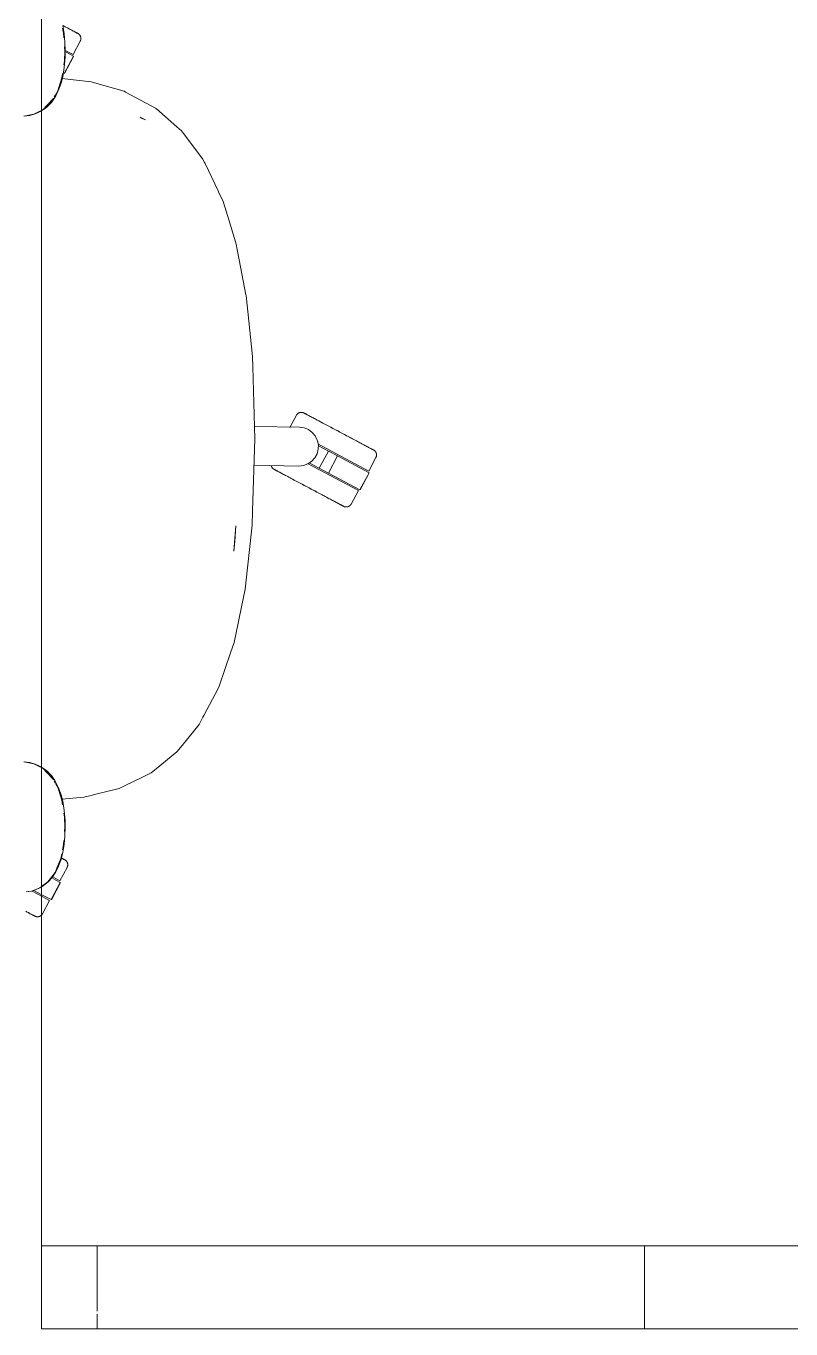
# Model space of a CAD drawing. Header units: millimetres. Extents: x 155927 to 295199, y -4084 to 97293.
# Drawn here: x 191169 to 191721, y 10700 to 11641 of the extents above; entities that cross this region are included whole.
import ezdxf

# ---------------------------------------------------------------- set-up
doc = ezdxf.new("R2010")
doc.units = ezdxf.units.MM
doc.header["$MEASUREMENT"] = 0
doc.layers.add('G-IMPT', color=8, linetype='CONTINUOUS', lineweight=9)
doc.layers.add('I-FURN', color=8, linetype='CONTINUOUS', lineweight=9)

msp = doc.modelspace()

# ---------------------------------------------------------------- linework, layer by layer
at = {"layer": 'G-IMPT'}
for p, q in [((191196.69, 11635.11), (191195.69, 11641.05)), ((191195.51, 11639.2), (191196.28, 11635.45)), ((191196.28, 11635.45), (191196.47, 11632.25)), ((191196.69, 11635.11), (191197.26, 11628.96)), ((191196.83, 11615.46), (191197.06, 11622.63)), ((191196.87, 11625.74), (191197.06, 11622.63)), ((191197.44, 11622.63), (191197.26, 11628.96)), ((191197.35, 11618.12), (191197.44, 11622.63)), ((191196.83, 11615.46), (191196.44, 11612.68)), ((191197.35, 11618.12), (191196.77, 11610.8)), ((191195.1, 11603.2), (191192.07, 11593.81)), ((191194.68, 11600.12), (191195.65, 11604.04)), ((191194.98, 11602.7), (191216.26, 11600.28)), ((191195.57, 11606.49), (191195.1, 11603.2)), ((191195.65, 11604.04), (191196.77, 11610.8)), ((191192.07, 11593.81), (191190.61, 11591.36)), ((191192.94, 11595.03), (191190.73, 11590.39)), ((191194.68, 11600.12), (191192.94, 11595.03)), ((191218.52, 11599.65), (191216.26, 11600.28)), ((191218.52, 11599.65), (191239.87, 11593.64)), ((191239.87, 11593.64), (191240.98, 11593.04)), ((191240.98, 11593.04), (191252.22, 11587.03)), ((191188.3, 11587.6), (191181.4, 11580.2)), ((191187.11, 11585.51), (191181.4, 11580.2)), ((191186.89, 11585.97), (191183.81, 11582.44)), ((191184.62, 11582.52), (191187.48, 11585.56)), ((191188.3, 11587.6), (191187.03, 11586.13)), ((191189, 11588.66), (191187.11, 11585.51)), ((191187.48, 11585.56), (191189.93, 11589.02)), ((191190.33, 11590.89), (191189.47, 11589.45)), ((191190.73, 11590.39), (191189.93, 11589.02)), ((191252.22, 11587.03), (191262.65, 11581.45)), ((191174.91, 11577), (191167.56, 11575.63)), ((191167.79, 11575.63), (191171.79, 11576.13)), ((191171.79, 11576.13), (191175.75, 11577.19)), ((191179.17, 11579.1), (191174.91, 11577)), ((191180.07, 11579.18), (191175.75, 11577.19)), ((191179.17, 11579.1), (191180.44, 11579.73)), ((191180.44, 11579.43), (191183.29, 11581.38)), ((191181.4, 11580.2), (191183.81, 11582.44)), ((191184.62, 11582.52), (191183.29, 11581.38)), ((191253.06, 11574.01), (191251.46, 11574.79)), ((191255.35, 11572.84), (191251.46, 11574.79)), ((191255.35, 11572.84), (191253.06, 11574.01)), ((191263.32, 11580.86), (191262.65, 11581.45)), ((191278.11, 11567.84), (191263.32, 11580.86)), ((191278.11, 11567.84), (191281.37, 11564.97)), ((191282.09, 11564), (191281.37, 11564.97)), ((191296.66, 11544.51), (191282.09, 11564)), ((191296.66, 11544.51), (191297.12, 11543.74)), ((191297.12, 11543.74), (191298.06, 11542.16)), ((191298.48, 11541.45), (191298.06, 11542.16)), ((191298.48, 11541.45), (191307.75, 11521.81)), ((191307.75, 11521.81), (191308.18, 11520.89)), ((191311.37, 11514.13), (191308.18, 11520.89)), ((191311.37, 11514.13), (191316.69, 11496.86)), ((191316.69, 11496.86), (191320.89, 11483.25)), ((191320.89, 11483.25), (191322.35, 11475.65)), ((191323.05, 11471.98), (191322.35, 11475.65)), ((191323.05, 11471.98), (191327.92, 11446.6)), ((191328.01, 11446.14), (191327.92, 11446.6)), ((191328.01, 11446.14), (191331.83, 11409.15)), ((191331.83, 11409.15), (191332.56, 11402.08)), ((191332.78, 11394.82), (191332.56, 11402.08)), ((191334.4, 11342.66), (191332.78, 11394.82)), ((191332.7, 11290.48), (191334.4, 11342.66)), ((191332.7, 11290.48), (191332.37, 11280.54)), ((191320.49, 11280), (191319.24, 11261.72)), ((191320.49, 11280), (191319.85, 11268.67)), ((191331.89, 11276.16), (191327.76, 11238.72)), ((191331.89, 11276.16), (191332.37, 11280.54)), ((191319.24, 11261.72), (191319.85, 11268.67)), ((191327.27, 11234.3), (191327.76, 11238.72)), ((191322.93, 11213.36), (191327.27, 11234.3)), ((191322.16, 11209.68), (191319.29, 11195.86)), ((191322.93, 11213.36), (191322.16, 11209.68)), ((191316.77, 11188.42), (191319.29, 11195.86)), ((191316.77, 11188.42), (191308.63, 11164.33)), ((191297.45, 11143.16), (191307.75, 11162.67)), ((191307.75, 11162.67), (191308.63, 11164.33)), ((191294.02, 11136.66), (191296.73, 11141.79)), ((191297.45, 11143.16), (191296.73, 11141.79)), ((191294.02, 11136.66), (191281.81, 11121.52)), ((191263.1, 11104.69), (191278.05, 11116.86)), ((191278.05, 11116.86), (191281.81, 11121.52)), ((191174.91, 11108.25), (191167.56, 11109.62)), ((191167.79, 11109.62), (191171.79, 11109.12)), ((191171.79, 11109.12), (191175.75, 11108.06)), ((191179.17, 11106.15), (191174.91, 11108.25)), ((191180.07, 11106.07), (191175.75, 11108.06)), ((191179.17, 11106.15), (191180.44, 11105.52)), ((191180.44, 11105.82), (191183.29, 11103.87)), ((191187.11, 11099.74), (191181.4, 11105.05)), ((191188.3, 11097.65), (191181.4, 11105.05)), ((191181.4, 11105.05), (191183.81, 11102.81)), ((191184.62, 11102.73), (191183.29, 11103.87)), ((191263.1, 11104.69), (191259.45, 11101.71)), ((191186.89, 11099.28), (191183.81, 11102.81)), ((191184.62, 11102.73), (191187.48, 11099.69)), ((191188.3, 11097.65), (191187.03, 11099.12)), ((191189, 11096.59), (191187.11, 11099.74)), ((191187.48, 11099.69), (191189.93, 11096.23)), ((191190.33, 11094.36), (191189.47, 11095.8)), ((191190.73, 11094.86), (191189.93, 11096.23)), ((191192.94, 11090.22), (191190.73, 11094.86)), ((191240.82, 11092.54), (191252.28, 11098.19)), ((191259.45, 11101.71), (191252.28, 11098.19)), ((191192.07, 11091.44), (191190.61, 11093.89)), ((191195.1, 11082.05), (191192.07, 11091.44)), ((191194.68, 11085.13), (191192.94, 11090.22)), ((191194.68, 11085.13), (191195.65, 11081.21)), ((191210.85, 11084.11), (191216.14, 11085.41)), ((191218.51, 11085.99), (191216.14, 11085.41)), ((191236.45, 11090.39), (191218.51, 11085.99)), ((191240.82, 11092.54), (191236.45, 11090.39)), ((191194.97, 11082.67), (191210.85, 11084.11)), ((191195.57, 11078.76), (191195.1, 11082.05)), ((191195.65, 11081.21), (191196.77, 11074.45)), ((191196.83, 11069.79), (191196.44, 11072.57)), ((191197.35, 11067.13), (191196.77, 11074.45)), ((191196.83, 11069.79), (191197.06, 11062.62)), ((191197.35, 11067.13), (191197.44, 11062.62)), ((191196.87, 11059.51), (191197.06, 11062.62)), ((191197.44, 11062.62), (191197.26, 11056.29)), ((191195.51, 11046.05), (191196.28, 11049.8)), ((191196.69, 11050.14), (191195.69, 11044.2)), ((191196.28, 11049.8), (191196.47, 11053)), ((191196.69, 11050.14), (191197.26, 11056.29)), ((191194.24, 11039.84), (191191.91, 11034.21)), ((191194.26, 11038.72), (191192.68, 11034.39)), ((191194.24, 11039.84), (191194.94, 11043.3)), ((191194.26, 11038.72), (191195.69, 11044.2)), ((191184.85, 11023.03), (191190.07, 11029.82)), ((191190.69, 11030.31), (191188.04, 11026.27)), ((191190.07, 11029.82), (191191.91, 11034.21)), ((191190.69, 11030.31), (191192.68, 11034.39)), ((191178.2, 11018.19), (191180.44, 11019.47)), ((191179.23, 11018.86), (191180.44, 11019.76)), ((191180.44, 11019.76), (191184.85, 11023.03)), ((191180.44, 11019.47), (191181.63, 11020.15)), ((191181.63, 11020.15), (191185.37, 11023.23)), ((191188.04, 11026.27), (191185.37, 11023.23)), ((191169.17, 11015.74), (191170.81, 11015.99)), ((191173.03, 11016.45), (191169.18, 11015.87)), ((191173.21, 11016.43), (191170.81, 11015.99)), ((191173.03, 11016.45), (191179.23, 11018.86)), ((191173.21, 11016.43), (191174.55, 11016.8)), ((191178.2, 11018.19), (191174.55, 11016.8))]:
    msp.add_line(p, q, dxfattribs=at)
at = {"layer": 'I-FURN'}
for p, q in [((191180.44, 12100.42), (191180.44, 10700.42)), ((191180.44, 10700.42), (191180.44, 12100.42)), ((191196.73, 11640.49), (191195.92, 11640.93)), ((191197.52, 11640.08), (191196.73, 11640.49)), ((191198.28, 11639.67), (191197.52, 11640.08)), ((191199.01, 11639.28), (191198.28, 11639.67)), ((191199.72, 11638.9), (191199.01, 11639.28)), ((191200.4, 11638.54), (191199.72, 11638.9)), ((191201.05, 11638.2), (191200.4, 11638.54)), ((191201.66, 11637.87), (191201.05, 11638.2)), ((191202.25, 11637.56), (191201.66, 11637.87)), ((191201.94, 11637.73), (191202.51, 11637.42)), ((191202.8, 11637.27), (191202.25, 11637.56)), ((191202.51, 11637.42), (191203.04, 11637.14)), ((191203.32, 11636.99), (191202.8, 11637.27)), ((191203.04, 11637.14), (191203.54, 11636.87)), ((191203.8, 11636.74), (191203.32, 11636.99)), ((191203.54, 11636.87), (191204.01, 11636.62)), ((191204.24, 11636.5), (191203.8, 11636.74)), ((191204.01, 11636.62), (191204.44, 11636.4)), ((191204.65, 11636.28), (191204.24, 11636.5)), ((191204.44, 11636.4), (191204.83, 11636.19)), ((191205.03, 11636.08), (191204.65, 11636.28)), ((191204.83, 11636.19), (191205.19, 11636)), ((191205.36, 11635.9), (191205.03, 11636.08)), ((191205.19, 11636), (191205.5, 11635.83)), ((191205.66, 11635.75), (191205.36, 11635.9)), ((191205.5, 11635.83), (191205.78, 11635.68)), ((191205.92, 11635.61), (191205.66, 11635.75)), ((191205.78, 11635.68), (191206.02, 11635.55)), ((191206.14, 11635.49), (191205.92, 11635.61)), ((191206.02, 11635.55), (191206.22, 11635.45)), ((191206.32, 11635.4), (191206.14, 11635.49)), ((191206.22, 11635.45), (191206.39, 11635.36)), ((191206.46, 11635.32), (191206.32, 11635.4)), ((191206.39, 11635.36), (191206.51, 11635.29)), ((191206.56, 11635.27), (191206.46, 11635.32)), ((191206.51, 11635.29), (191206.59, 11635.25)), ((191206.62, 11635.24), (191206.56, 11635.27)), ((191206.59, 11635.25), (191206.63, 11635.23)), ((191206.64, 11635.23), (191206.62, 11635.24)), ((191206.63, 11635.23), (191206.64, 11635.23)), ((191206.64, 11635.23), (191206.78, 11635.15)), ((191206.78, 11635.15), (191206.92, 11635.06)), ((191206.92, 11635.06), (191207.05, 11634.97)), ((191207.05, 11634.97), (191207.18, 11634.88)), ((191207.18, 11634.88), (191207.31, 11634.78)), ((191207.31, 11634.78), (191207.43, 11634.67)), ((191207.43, 11634.67), (191207.55, 11634.56)), ((191207.55, 11634.56), (191207.66, 11634.45)), ((191207.66, 11634.45), (191207.77, 11634.33)), ((191207.77, 11634.33), (191207.87, 11634.21)), ((191207.87, 11634.21), (191207.97, 11634.08)), ((191207.97, 11634.08), (191208.07, 11633.95)), ((191208.07, 11633.95), (191208.16, 11633.81)), ((191208.16, 11633.81), (191208.24, 11633.68)), ((191208.24, 11633.68), (191208.32, 11633.54)), ((191208.32, 11633.54), (191208.39, 11633.39)), ((191208.39, 11633.39), (191208.45, 11633.24)), ((191208.45, 11633.24), (191208.51, 11633.09)), ((191208.51, 11633.09), (191208.57, 11632.94)), ((191208.57, 11630.41), (191208.52, 11630.26)), ((191208.57, 11632.94), (191208.62, 11632.79)), ((191208.62, 11630.56), (191208.57, 11630.41)), ((191208.62, 11632.79), (191208.66, 11632.63)), ((191208.66, 11630.72), (191208.62, 11630.56)), ((191208.66, 11632.63), (191208.69, 11632.48)), ((191208.7, 11630.87), (191208.66, 11630.72)), ((191208.69, 11632.48), (191208.72, 11632.32)), ((191208.73, 11631.03), (191208.7, 11630.87)), ((191208.72, 11632.32), (191208.75, 11632.16)), ((191208.75, 11631.19), (191208.73, 11631.03)), ((191208.75, 11632.16), (191208.76, 11632)), ((191208.76, 11631.35), (191208.75, 11631.19)), ((191208.76, 11632), (191208.77, 11631.84)), ((191208.77, 11631.51), (191208.76, 11631.35)), ((191208.77, 11631.84), (191208.78, 11631.68)), ((191208.78, 11631.68), (191208.77, 11631.51)), ((191197.52, 11623.08), (191203.15, 11620.09)), ((191198.05, 11621.67), (191203.34, 11618.86)), ((191203.15, 11620.09), (191208.3, 11629.77)), ((191208.32, 11629.81), (191208.3, 11629.77)), ((191208.4, 11629.96), (191208.32, 11629.81)), ((191208.46, 11630.11), (191208.4, 11629.96)), ((191208.52, 11630.26), (191208.46, 11630.11)), ((191203.34, 11618.86), (191196.77, 11606.5)), ((191196.94, 11606.41), (191203.51, 11618.77)), ((191196.77, 11606.5), (191196.67, 11606.55)), ((191364.27, 11359.74), (191359.57, 11350.9)), ((191364.27, 11359.74), (191364.35, 11359.89)), ((191364.35, 11359.89), (191364.43, 11360.02)), ((191364.43, 11360.02), (191364.52, 11360.16)), ((191364.52, 11360.16), (191364.62, 11360.29)), ((191364.62, 11360.29), (191364.72, 11360.41)), ((191364.72, 11360.41), (191364.82, 11360.54)), ((191364.82, 11360.54), (191364.93, 11360.65)), ((191364.93, 11360.65), (191365.05, 11360.77)), ((191365.05, 11360.77), (191365.17, 11360.88)), ((191365.17, 11360.88), (191365.29, 11360.98)), ((191365.29, 11360.98), (191365.42, 11361.08)), ((191365.42, 11361.08), (191365.55, 11361.17)), ((191365.55, 11361.17), (191365.68, 11361.26)), ((191365.68, 11361.26), (191365.82, 11361.35)), ((191365.82, 11361.35), (191365.96, 11361.42)), ((191365.96, 11361.42), (191366.11, 11361.5)), ((191366.11, 11361.5), (191366.25, 11361.56)), ((191366.25, 11361.56), (191366.4, 11361.62)), ((191366.4, 11361.62), (191366.55, 11361.68)), ((191366.55, 11361.68), (191366.71, 11361.72)), ((191366.71, 11361.72), (191366.86, 11361.77)), ((191366.86, 11361.77), (191367.02, 11361.8)), ((191367.02, 11361.8), (191367.18, 11361.83)), ((191367.18, 11361.83), (191367.34, 11361.85)), ((191367.34, 11361.85), (191367.5, 11361.87)), ((191367.5, 11361.87), (191367.66, 11361.88)), ((191367.66, 11361.88), (191367.82, 11361.88)), ((191367.82, 11361.88), (191367.98, 11361.88)), ((191367.98, 11361.88), (191368.14, 11361.87)), ((191368.14, 11361.87), (191368.3, 11361.86)), ((191368.3, 11361.86), (191368.46, 11361.83)), ((191368.46, 11361.83), (191368.62, 11361.8)), ((191368.62, 11361.8), (191368.78, 11361.77)), ((191368.78, 11361.77), (191368.94, 11361.73)), ((191368.94, 11361.73), (191369.09, 11361.68)), ((191369.09, 11361.68), (191369.24, 11361.63)), ((191369.24, 11361.63), (191369.39, 11361.57)), ((191369.39, 11361.57), (191369.54, 11361.5)), ((191369.54, 11361.5), (191369.68, 11361.43)), ((191369.68, 11361.43), (191369.72, 11361.41)), ((191369.72, 11361.41), (191369.74, 11361.4)), ((191369.73, 11361.41), (191369.72, 11361.41)), ((191369.77, 11361.39), (191369.73, 11361.41)), ((191369.74, 11361.4), (191369.8, 11361.37)), ((191369.85, 11361.34), (191369.77, 11361.39)), ((191369.8, 11361.37), (191369.9, 11361.32)), ((191369.97, 11361.28), (191369.85, 11361.34)), ((191369.9, 11361.32), (191370.04, 11361.24)), ((191370.14, 11361.19), (191369.97, 11361.28)), ((191370.04, 11361.24), (191370.22, 11361.14)), ((191370.34, 11361.08), (191370.14, 11361.19)), ((191370.22, 11361.14), (191370.44, 11361.03)), ((191370.58, 11360.96), (191370.34, 11361.08)), ((191370.44, 11361.03), (191370.7, 11360.89)), ((191370.86, 11360.81), (191370.58, 11360.96)), ((191370.7, 11360.89), (191371, 11360.73)), ((191371.17, 11360.64), (191370.86, 11360.81)), ((191371, 11360.73), (191371.33, 11360.55)), ((191371.53, 11360.45), (191371.17, 11360.64)), ((191371.33, 11360.55), (191371.71, 11360.36)), ((191371.92, 11360.24), (191371.53, 11360.45)), ((191371.71, 11360.36), (191372.12, 11360.14)), ((191372.35, 11360.01), (191371.92, 11360.24)), ((191372.12, 11360.14), (191372.56, 11359.9)), ((191372.82, 11359.76), (191372.35, 11360.01)), ((191372.56, 11359.9), (191373.04, 11359.64)), ((191373.32, 11359.5), (191372.82, 11359.76)), ((191373.04, 11359.64), (191373.56, 11359.37)), ((191373.86, 11359.21), (191373.32, 11359.5)), ((191373.56, 11359.37), (191374.11, 11359.08)), ((191374.42, 11358.91), (191373.86, 11359.21)), ((191374.11, 11359.08), (191374.7, 11358.77)), ((191375.03, 11358.59), (191374.42, 11358.91)), ((191375.66, 11358.25), (191375.03, 11358.59)), ((191376.32, 11357.9), (191375.66, 11358.25)), ((191377.02, 11357.53), (191376.32, 11357.9)), ((191334.12, 11351.69), (191366.46, 11351.12)), ((191366.46, 11351.12), (191369.8, 11350.66)), ((191369.8, 11350.66), (191372.93, 11349.41)), ((191372.93, 11349.41), (191375.68, 11347.44)), ((191377.74, 11357.15), (191377.02, 11357.53)), ((191378.49, 11356.75), (191377.74, 11357.15)), ((191379.27, 11356.34), (191378.49, 11356.75)), ((191380.07, 11355.91), (191379.27, 11356.34)), ((191380.89, 11355.47), (191380.07, 11355.91)), ((191380.44, 11355.71), (191381.28, 11355.27)), ((191381.74, 11355.02), (191380.89, 11355.47)), ((191381.28, 11355.27), (191382.13, 11354.81)), ((191382.61, 11354.56), (191381.74, 11355.02)), ((191382.13, 11354.81), (191383.01, 11354.35)), ((191383.49, 11354.09), (191382.61, 11354.56)), ((191383.01, 11354.35), (191383.91, 11353.87)), ((191384.4, 11353.61), (191383.49, 11354.09)), ((191383.91, 11353.87), (191384.82, 11353.38)), ((191385.32, 11353.12), (191384.4, 11353.61)), ((191384.82, 11353.38), (191385.75, 11352.89)), ((191386.26, 11352.62), (191385.32, 11353.12)), ((191385.75, 11352.89), (191386.7, 11352.39)), ((191387.21, 11352.11), (191386.26, 11352.62)), ((191386.7, 11352.39), (191387.65, 11351.88)), ((191388.17, 11351.6), (191387.21, 11352.11)), ((191387.65, 11351.88), (191388.62, 11351.36)), ((191389.15, 11351.08), (191388.17, 11351.6)), ((191388.62, 11351.36), (191389.6, 11350.84)), ((191390.13, 11350.56), (191389.15, 11351.08)), ((191389.6, 11350.84), (191390.59, 11350.32)), ((191391.12, 11350.03), (191390.13, 11350.56)), ((191390.59, 11350.32), (191391.58, 11349.79)), ((191392.12, 11349.5), (191391.12, 11350.03)), ((191391.58, 11349.79), (191392.58, 11349.26)), ((191393.12, 11348.97), (191392.12, 11349.5)), ((191392.58, 11349.26), (191393.58, 11348.72)), ((191394.13, 11348.44), (191393.12, 11348.97)), ((191393.58, 11348.72), (191394.59, 11348.19)), ((191395.13, 11347.9), (191394.13, 11348.44)), ((191375.68, 11347.44), (191377.87, 11344.88)), ((191377.87, 11344.88), (191379.38, 11341.86)), ((191379.38, 11341.86), (191380.13, 11338.57)), ((191379.79, 11339.07), (191416.51, 11319.54)), ((191394.59, 11348.19), (191395.59, 11347.66)), ((191396.14, 11347.37), (191395.13, 11347.9)), ((191395.59, 11347.66), (191396.6, 11347.12)), ((191397.14, 11346.83), (191396.14, 11347.37)), ((191396.6, 11347.12), (191397.6, 11346.59)), ((191398.14, 11346.3), (191397.14, 11346.83)), ((191397.6, 11346.59), (191398.6, 11346.06)), ((191399.13, 11345.77), (191398.14, 11346.3)), ((191398.6, 11346.06), (191399.59, 11345.53)), ((191400.12, 11345.25), (191399.13, 11345.77)), ((191399.59, 11345.53), (191400.57, 11345.01)), ((191401.1, 11344.73), (191400.12, 11345.25)), ((191400.57, 11345.01), (191401.55, 11344.49)), ((191402.07, 11344.21), (191401.1, 11344.73)), ((191401.55, 11344.49), (191402.51, 11343.98)), ((191403.02, 11343.7), (191402.07, 11344.21)), ((191402.51, 11343.98), (191403.46, 11343.47)), ((191403.97, 11343.2), (191403.02, 11343.7)), ((191403.46, 11343.47), (191404.4, 11342.97)), ((191404.9, 11342.71), (191403.97, 11343.2)), ((191404.4, 11342.97), (191405.32, 11342.48)), ((191405.81, 11342.22), (191404.9, 11342.71)), ((191405.32, 11342.48), (191406.23, 11342)), ((191406.71, 11341.75), (191405.81, 11342.22)), ((191407.58, 11341.28), (191406.71, 11341.75)), ((191408.44, 11340.82), (191407.58, 11341.28)), ((191409.28, 11340.38), (191408.44, 11340.82)), ((191410.09, 11339.95), (191409.28, 11340.38)), ((191410.88, 11339.53), (191410.09, 11339.95)), ((191411.64, 11339.12), (191410.88, 11339.53)), ((191412.37, 11338.73), (191411.64, 11339.12)), ((191379.21, 11331.94), (191377.59, 11328.98)), ((191380.07, 11335.2), (191379.21, 11331.94)), ((191380.13, 11338.57), (191380.07, 11335.2)), ((191380.2, 11337.72), (191387.35, 11333.92)), ((191387.35, 11333.92), (191380.78, 11321.56)), ((191387.35, 11333.92), (191393.99, 11330.39)), ((191393.99, 11330.39), (191387.42, 11318.03)), ((191393.99, 11330.39), (191416.7, 11318.31)), ((191413.08, 11338.36), (191412.37, 11338.73)), ((191413.76, 11338), (191413.08, 11338.36)), ((191414.41, 11337.65), (191413.76, 11338)), ((191415.02, 11337.33), (191414.41, 11337.65)), ((191415.61, 11337.01), (191415.02, 11337.33)), ((191415.29, 11337.18), (191415.86, 11336.88)), ((191416.16, 11336.72), (191415.61, 11337.01)), ((191415.86, 11336.88), (191416.4, 11336.59)), ((191416.67, 11336.45), (191416.16, 11336.72)), ((191416.4, 11336.59), (191416.9, 11336.33)), ((191417.16, 11336.19), (191416.67, 11336.45)), ((191416.9, 11336.33), (191417.37, 11336.08)), ((191417.6, 11335.95), (191417.16, 11336.19)), ((191417.37, 11336.08), (191417.8, 11335.85)), ((191418.01, 11335.73), (191417.6, 11335.95)), ((191417.8, 11335.85), (191418.19, 11335.64)), ((191418.39, 11335.54), (191418.01, 11335.73)), ((191418.19, 11335.64), (191418.54, 11335.45)), ((191418.72, 11335.36), (191418.39, 11335.54)), ((191418.54, 11335.45), (191418.86, 11335.28)), ((191419.02, 11335.2), (191418.72, 11335.36)), ((191418.86, 11335.28), (191419.14, 11335.13)), ((191419.28, 11335.06), (191419.02, 11335.2)), ((191419.14, 11335.13), (191419.38, 11335.01)), ((191419.5, 11334.95), (191419.28, 11335.06)), ((191419.38, 11335.01), (191419.58, 11334.9)), ((191419.68, 11334.85), (191419.5, 11334.95)), ((191419.58, 11334.9), (191419.75, 11334.81)), ((191419.82, 11334.78), (191419.68, 11334.85)), ((191419.75, 11334.81), (191419.87, 11334.75)), ((191419.92, 11334.72), (191419.82, 11334.78)), ((191419.87, 11334.75), (191419.95, 11334.71)), ((191419.98, 11334.69), (191419.92, 11334.72)), ((191419.95, 11334.71), (191419.99, 11334.68)), ((191420, 11334.68), (191419.98, 11334.69)), ((191419.99, 11334.68), (191420, 11334.68)), ((191420, 11334.68), (191420.14, 11334.6)), ((191420.14, 11334.6), (191420.28, 11334.52)), ((191420.28, 11334.52), (191420.41, 11334.43)), ((191420.41, 11334.43), (191420.54, 11334.33)), ((191420.54, 11334.33), (191420.67, 11334.23)), ((191420.67, 11334.23), (191420.79, 11334.13)), ((191420.79, 11334.13), (191420.91, 11334.02)), ((191420.91, 11334.02), (191421.02, 11333.9)), ((191421.02, 11333.9), (191421.13, 11333.79)), ((191421.13, 11333.79), (191421.23, 11333.66)), ((191421.23, 11333.66), (191421.33, 11333.54)), ((191421.33, 11333.54), (191421.43, 11333.4)), ((191421.43, 11333.4), (191421.51, 11333.27)), ((191421.51, 11333.27), (191421.6, 11333.13)), ((191421.6, 11333.13), (191421.68, 11332.99)), ((191421.68, 11332.99), (191421.75, 11332.85)), ((191421.75, 11332.85), (191421.81, 11332.7)), ((191421.82, 11329.56), (191421.75, 11329.41)), ((191421.81, 11332.7), (191421.87, 11332.55)), ((191421.88, 11329.71), (191421.82, 11329.56)), ((191421.87, 11332.55), (191421.93, 11332.4)), ((191421.93, 11329.86), (191421.88, 11329.71)), ((191421.93, 11332.4), (191421.98, 11332.24)), ((191421.98, 11330.02), (191421.93, 11329.86)), ((191421.98, 11332.24), (191422.02, 11332.09)), ((191422.02, 11330.17), (191421.98, 11330.02)), ((191422.02, 11332.09), (191422.05, 11331.93)), ((191422.06, 11330.33), (191422.02, 11330.17)), ((191422.05, 11331.93), (191422.08, 11331.77)), ((191422.08, 11330.49), (191422.06, 11330.33)), ((191422.08, 11331.77), (191422.1, 11331.61)), ((191422.11, 11330.65), (191422.08, 11330.49)), ((191422.1, 11331.61), (191422.12, 11331.45)), ((191422.12, 11330.81), (191422.11, 11330.65)), ((191422.12, 11331.45), (191422.13, 11331.29)), ((191422.13, 11330.97), (191422.12, 11330.81)), ((191422.13, 11331.29), (191422.13, 11331.13)), ((191422.13, 11331.13), (191422.13, 11330.97)), ((191365.97, 11323.14), (191333.78, 11323.7)), ((191346.11, 11323.39), (191346.07, 11323.55)), ((191346.15, 11323.23), (191346.11, 11323.39)), ((191346.2, 11323.08), (191346.15, 11323.23)), ((191346.25, 11322.93), (191346.2, 11323.08)), ((191346.31, 11322.78), (191346.25, 11322.93)), ((191346.38, 11322.63), (191346.31, 11322.78)), ((191346.45, 11322.49), (191346.38, 11322.63)), ((191346.53, 11322.34), (191346.45, 11322.49)), ((191346.61, 11322.21), (191346.53, 11322.34)), ((191346.7, 11322.07), (191346.61, 11322.21)), ((191346.79, 11321.94), (191346.7, 11322.07)), ((191346.89, 11321.81), (191346.79, 11321.94)), ((191346.99, 11321.69), (191346.89, 11321.81)), ((191347.1, 11321.57), (191346.99, 11321.69)), ((191347.22, 11321.46), (191347.1, 11321.57)), ((191347.33, 11321.35), (191347.22, 11321.46)), ((191347.46, 11321.24), (191347.33, 11321.35)), ((191347.58, 11321.14), (191347.46, 11321.24)), ((191347.71, 11321.05), (191347.58, 11321.14)), ((191347.85, 11320.96), (191347.71, 11321.05)), ((191347.99, 11320.87), (191347.85, 11320.96)), ((191348.13, 11320.8), (191347.99, 11320.87)), ((191348.13, 11320.79), (191348.13, 11320.8)), ((191348.13, 11320.8), (191348.15, 11320.79)), ((191348.17, 11320.77), (191348.13, 11320.79)), ((191348.15, 11320.79), (191348.21, 11320.75)), ((191348.26, 11320.73), (191348.17, 11320.77)), ((191348.21, 11320.75), (191348.31, 11320.7)), ((191348.38, 11320.66), (191348.26, 11320.73)), ((191348.31, 11320.7), (191348.45, 11320.63)), ((191348.54, 11320.58), (191348.38, 11320.66)), ((191348.45, 11320.63), (191348.63, 11320.53)), ((191348.74, 11320.47), (191348.54, 11320.58)), ((191348.63, 11320.53), (191348.85, 11320.41)), ((191348.98, 11320.34), (191348.74, 11320.47)), ((191348.85, 11320.41), (191349.11, 11320.28)), ((191349.26, 11320.19), (191348.98, 11320.34)), ((191349.11, 11320.28), (191349.4, 11320.12)), ((191349.58, 11320.02), (191349.26, 11320.19)), ((191349.4, 11320.12), (191349.74, 11319.94)), ((191369.33, 11323.49), (191365.97, 11323.14)), ((191372.5, 11324.63), (191369.33, 11323.49)), ((191372.25, 11324.96), (191409, 11305.42)), ((191375.31, 11326.5), (191372.5, 11324.63)), ((191380.78, 11321.56), (191373.63, 11325.36)), ((191377.59, 11328.98), (191375.31, 11326.5)), ((191387.42, 11318.03), (191380.78, 11321.56)), ((191416.51, 11319.54), (191421.66, 11329.23)), ((191421.68, 11329.27), (191421.66, 11329.23)), ((191421.75, 11329.41), (191421.68, 11329.27)), ((191349.93, 11319.83), (191349.58, 11320.02)), ((191349.74, 11319.94), (191350.11, 11319.74)), ((191350.33, 11319.63), (191349.93, 11319.83)), ((191350.11, 11319.74), (191350.52, 11319.52)), ((191350.76, 11319.4), (191350.33, 11319.63)), ((191350.52, 11319.52), (191350.97, 11319.29)), ((191351.22, 11319.15), (191350.76, 11319.4)), ((191350.97, 11319.29), (191351.45, 11319.03)), ((191351.72, 11318.88), (191351.22, 11319.15)), ((191351.45, 11319.03), (191351.97, 11318.75)), ((191352.26, 11318.6), (191351.72, 11318.88)), ((191351.97, 11318.75), (191352.52, 11318.46)), ((191352.83, 11318.3), (191352.26, 11318.6)), ((191352.52, 11318.46), (191353.1, 11318.15)), ((191353.1, 11318.15), (191353.72, 11317.82)), ((191353.72, 11317.82), (191354.37, 11317.48)), ((191354.37, 11317.48), (191355.04, 11317.12)), ((191355.04, 11317.12), (191355.75, 11316.74)), ((191355.75, 11316.74), (191356.49, 11316.35)), ((191356.49, 11316.35), (191357.25, 11315.95)), ((191357.25, 11315.95), (191358.04, 11315.53)), ((191358.04, 11315.53), (191358.85, 11315.1)), ((191358.85, 11315.1), (191359.68, 11314.65)), ((191359.68, 11314.65), (191360.54, 11314.2)), ((191360.54, 11314.2), (191361.42, 11313.73)), ((191361.42, 11313.73), (191362.31, 11313.25)), ((191362.8, 11312.99), (191361.9, 11313.47)), ((191362.31, 11313.25), (191363.23, 11312.77)), ((191363.73, 11312.5), (191362.8, 11312.99)), ((191363.23, 11312.77), (191364.16, 11312.27)), ((191364.66, 11312), (191363.73, 11312.5)), ((191364.16, 11312.27), (191365.1, 11311.77)), ((191365.61, 11311.5), (191364.66, 11312)), ((191365.1, 11311.77), (191366.06, 11311.26)), ((191366.58, 11310.98), (191365.61, 11311.5)), ((191366.06, 11311.26), (191367.03, 11310.75)), ((191367.55, 11310.47), (191366.58, 11310.98)), ((191367.03, 11310.75), (191368, 11310.23)), ((191410.13, 11305.95), (191387.42, 11318.03)), ((191416.7, 11318.31), (191410.13, 11305.95)), ((191410.3, 11305.86), (191416.87, 11318.22)), ((191368.54, 11309.94), (191367.55, 11310.47)), ((191368, 11310.23), (191368.99, 11309.7)), ((191369.53, 11309.42), (191368.54, 11309.94)), ((191368.99, 11309.7), (191369.99, 11309.17)), ((191370.52, 11308.89), (191369.53, 11309.42)), ((191369.99, 11309.17), (191370.98, 11308.64)), ((191371.53, 11308.35), (191370.52, 11308.89)), ((191370.98, 11308.64), (191371.99, 11308.11)), ((191372.53, 11307.82), (191371.53, 11308.35)), ((191371.99, 11308.11), (191372.99, 11307.57)), ((191373.54, 11307.29), (191372.53, 11307.82)), ((191372.99, 11307.57), (191374, 11307.04)), ((191374.54, 11306.75), (191373.54, 11307.29)), ((191374, 11307.04), (191375, 11306.51)), ((191375.54, 11306.22), (191374.54, 11306.75)), ((191375, 11306.51), (191376, 11305.97)), ((191376.54, 11305.69), (191375.54, 11306.22)), ((191376, 11305.97), (191377, 11305.44)), ((191377.54, 11305.16), (191376.54, 11305.69)), ((191377, 11305.44), (191377.99, 11304.92)), ((191378.52, 11304.63), (191377.54, 11305.16)), ((191377.99, 11304.92), (191378.98, 11304.39)), ((191379.5, 11304.11), (191378.52, 11304.63)), ((191378.98, 11304.39), (191379.95, 11303.88)), ((191380.47, 11303.6), (191379.5, 11304.11)), ((191379.95, 11303.88), (191380.91, 11303.36)), ((191381.43, 11303.09), (191380.47, 11303.6)), ((191380.91, 11303.36), (191381.86, 11302.86)), ((191382.37, 11302.59), (191381.43, 11303.09)), ((191381.86, 11302.86), (191382.8, 11302.36)), ((191383.3, 11302.09), (191382.37, 11302.59)), ((191382.8, 11302.36), (191383.72, 11301.87)), ((191384.22, 11301.61), (191383.3, 11302.09)), ((191383.72, 11301.87), (191384.63, 11301.39)), ((191385.11, 11301.13), (191384.22, 11301.61)), ((191384.63, 11301.39), (191385.52, 11300.91)), ((191403.85, 11295.73), (191409, 11305.42)), ((191385.99, 11300.66), (191385.11, 11301.13)), ((191385.52, 11300.91), (191386.39, 11300.45)), ((191386.85, 11300.21), (191385.99, 11300.66)), ((191386.39, 11300.45), (191387.23, 11300)), ((191387.68, 11299.76), (191386.85, 11300.21)), ((191387.23, 11300), (191388.06, 11299.56)), ((191388.06, 11299.56), (191388.86, 11299.14)), ((191388.86, 11299.14), (191389.63, 11298.73)), ((191389.63, 11298.73), (191390.38, 11298.33)), ((191390.38, 11298.33), (191391.11, 11297.94)), ((191391.11, 11297.94), (191391.8, 11297.57)), ((191391.8, 11297.57), (191392.46, 11297.22)), ((191392.46, 11297.22), (191393.1, 11296.88)), ((191393.1, 11296.88), (191393.7, 11296.56)), ((191394.01, 11296.4), (191393.43, 11296.71)), ((191393.7, 11296.56), (191394.27, 11296.26)), ((191394.56, 11296.11), (191394.01, 11296.4)), ((191394.27, 11296.26), (191394.8, 11295.98)), ((191395.08, 11295.83), (191394.56, 11296.11)), ((191394.8, 11295.98), (191395.3, 11295.71)), ((191395.56, 11295.57), (191395.08, 11295.83)), ((191395.3, 11295.71), (191395.77, 11295.46)), ((191396.01, 11295.34), (191395.56, 11295.57)), ((191395.77, 11295.46), (191396.2, 11295.23)), ((191396.42, 11295.12), (191396.01, 11295.34)), ((191396.2, 11295.23), (191396.59, 11295.03)), ((191396.79, 11294.92), (191396.42, 11295.12)), ((191396.59, 11295.03), (191396.95, 11294.84)), ((191397.13, 11294.74), (191396.79, 11294.92)), ((191396.95, 11294.84), (191397.27, 11294.67)), ((191397.42, 11294.58), (191397.13, 11294.74)), ((191397.27, 11294.67), (191397.55, 11294.52)), ((191397.68, 11294.45), (191397.42, 11294.58)), ((191397.55, 11294.52), (191397.79, 11294.39)), ((191397.9, 11294.33), (191397.68, 11294.45)), ((191397.79, 11294.39), (191397.99, 11294.28)), ((191398.08, 11294.24), (191397.9, 11294.33)), ((191397.99, 11294.28), (191398.15, 11294.2)), ((191398.22, 11294.16), (191398.08, 11294.24)), ((191398.15, 11294.2), (191398.27, 11294.13)), ((191398.32, 11294.11), (191398.22, 11294.16)), ((191398.27, 11294.13), (191398.35, 11294.09)), ((191398.38, 11294.08), (191398.32, 11294.11)), ((191398.35, 11294.09), (191398.4, 11294.07)), ((191398.4, 11294.06), (191398.38, 11294.08)), ((191398.4, 11294.07), (191398.4, 11294.06)), ((191398.44, 11294.04), (191398.4, 11294.06)), ((191398.58, 11293.97), (191398.44, 11294.04)), ((191398.73, 11293.91), (191398.58, 11293.97)), ((191398.88, 11293.85), (191398.73, 11293.91)), ((191399.03, 11293.79), (191398.88, 11293.85)), ((191399.19, 11293.75), (191399.03, 11293.79)), ((191399.34, 11293.71), (191399.19, 11293.75)), ((191399.5, 11293.67), (191399.34, 11293.71)), ((191399.66, 11293.64), (191399.5, 11293.67)), ((191399.82, 11293.62), (191399.66, 11293.64)), ((191399.98, 11293.6), (191399.82, 11293.62)), ((191400.14, 11293.6), (191399.98, 11293.6)), ((191400.3, 11293.59), (191400.14, 11293.6)), ((191400.46, 11293.6), (191400.3, 11293.59)), ((191400.62, 11293.61), (191400.46, 11293.6)), ((191400.78, 11293.62), (191400.62, 11293.61)), ((191400.94, 11293.65), (191400.78, 11293.62)), ((191401.1, 11293.67), (191400.94, 11293.65)), ((191401.26, 11293.71), (191401.1, 11293.67)), ((191401.42, 11293.75), (191401.26, 11293.71)), ((191401.57, 11293.8), (191401.42, 11293.75)), ((191401.72, 11293.85), (191401.57, 11293.8)), ((191401.87, 11293.91), (191401.72, 11293.85)), ((191402.02, 11293.98), (191401.87, 11293.91)), ((191402.16, 11294.05), (191402.02, 11293.98)), ((191402.3, 11294.13), (191402.16, 11294.05)), ((191402.44, 11294.21), (191402.3, 11294.13)), ((191402.58, 11294.3), (191402.44, 11294.21)), ((191402.71, 11294.4), (191402.58, 11294.3)), ((191402.83, 11294.49), (191402.71, 11294.4)), ((191402.96, 11294.6), (191402.83, 11294.49)), ((191403.08, 11294.71), (191402.96, 11294.6)), ((191403.19, 11294.82), (191403.08, 11294.71)), ((191403.3, 11294.94), (191403.19, 11294.82)), ((191403.4, 11295.06), (191403.3, 11294.94)), ((191403.5, 11295.19), (191403.4, 11295.06)), ((191403.6, 11295.32), (191403.5, 11295.19)), ((191403.69, 11295.45), (191403.6, 11295.32)), ((191403.77, 11295.59), (191403.69, 11295.45)), ((191403.85, 11295.73), (191403.77, 11295.59)), ((191194.51, 11040.34), (191194.94, 11040.11)), ((191195.16, 11040), (191194.75, 11040.21)), ((191194.94, 11040.11), (191195.33, 11039.9)), ((191195.53, 11039.8), (191195.16, 11040)), ((191195.33, 11039.9), (191195.69, 11039.71)), ((191195.87, 11039.62), (191195.53, 11039.8)), ((191195.69, 11039.71), (191196.01, 11039.54)), ((191196.16, 11039.46), (191195.87, 11039.62)), ((191196.01, 11039.54), (191196.29, 11039.4)), ((191196.42, 11039.32), (191196.16, 11039.46)), ((191196.29, 11039.4), (191196.53, 11039.27)), ((191196.64, 11039.21), (191196.42, 11039.32)), ((191196.53, 11039.27), (191196.73, 11039.16)), ((191196.82, 11039.11), (191196.64, 11039.21)), ((191196.73, 11039.16), (191196.89, 11039.08)), ((191196.96, 11039.04), (191196.82, 11039.11)), ((191196.89, 11039.08), (191197.01, 11039.01)), ((191197.06, 11038.98), (191196.96, 11039.04)), ((191197.01, 11039.01), (191197.09, 11038.97)), ((191197.12, 11038.95), (191197.06, 11038.98)), ((191197.09, 11038.97), (191197.14, 11038.94)), ((191197.14, 11038.94), (191197.12, 11038.95)), ((191197.14, 11038.94), (191197.28, 11038.86)), ((191197.14, 11038.94), (191197.14, 11038.94)), ((191197.28, 11038.86), (191197.42, 11038.78)), ((191197.42, 11038.78), (191197.55, 11038.69)), ((191197.55, 11038.69), (191197.68, 11038.59)), ((191197.68, 11038.59), (191197.81, 11038.49)), ((191197.81, 11038.49), (191197.93, 11038.39)), ((191197.93, 11038.39), (191198.05, 11038.28)), ((191198.05, 11038.28), (191198.17, 11038.17)), ((191198.17, 11038.17), (191198.27, 11038.05)), ((191198.27, 11038.05), (191198.38, 11037.92)), ((191193.66, 11023.81), (191198.81, 11033.49)), ((191198.38, 11037.92), (191198.48, 11037.8)), ((191198.48, 11037.8), (191198.57, 11037.67)), ((191198.57, 11037.67), (191198.66, 11037.53)), ((191198.66, 11037.53), (191198.74, 11037.39)), ((191198.74, 11037.39), (191198.82, 11037.25)), ((191198.83, 11033.53), (191198.81, 11033.49)), ((191198.82, 11037.25), (191198.89, 11037.11)), ((191198.9, 11033.67), (191198.83, 11033.53)), ((191198.89, 11037.11), (191198.96, 11036.96)), ((191198.97, 11033.82), (191198.9, 11033.67)), ((191198.96, 11036.96), (191199.02, 11036.81)), ((191199.02, 11033.97), (191198.97, 11033.82)), ((191199.02, 11036.81), (191199.07, 11036.66)), ((191199.08, 11034.12), (191199.02, 11033.97)), ((191199.07, 11036.66), (191199.12, 11036.5)), ((191199.13, 11034.28), (191199.08, 11034.12)), ((191199.12, 11036.5), (191199.16, 11036.35)), ((191199.17, 11034.43), (191199.13, 11034.28)), ((191199.16, 11036.35), (191199.2, 11036.19)), ((191199.2, 11034.59), (191199.17, 11034.43)), ((191199.2, 11036.19), (191199.23, 11036.03)), ((191199.23, 11034.75), (191199.2, 11034.59)), ((191199.23, 11036.03), (191199.25, 11035.87)), ((191199.25, 11034.91), (191199.23, 11034.75)), ((191199.25, 11035.87), (191199.27, 11035.71)), ((191199.27, 11035.07), (191199.25, 11034.91)), ((191199.27, 11035.71), (191199.28, 11035.55)), ((191199.28, 11035.23), (191199.27, 11035.07)), ((191199.28, 11035.55), (191199.28, 11035.39)), ((191199.28, 11035.39), (191199.28, 11035.23)), ((191193.84, 11022.57), (191187.27, 11010.21)), ((191187.44, 11010.12), (191194.01, 11022.48)), ((191188.47, 11026.57), (191193.66, 11023.81)), ((191188.55, 11025.39), (191193.84, 11022.57)), ((191173.48, 11016.41), (191180.86, 11012.49)), ((191180.58, 11013.77), (191174.76, 11016.86)), ((191187.27, 11010.21), (191180.58, 11013.77)), ((191180.86, 11012.49), (191186.15, 11009.68)), ((191168.94, 11001.84), (191169.61, 11001.48)), ((191169.61, 11001.48), (191170.24, 11001.15)), ((191170.24, 11001.15), (191170.84, 11000.83)), ((191171.16, 11000.66), (191170.57, 11000.97)), ((191170.84, 11000.83), (191171.41, 11000.52)), ((191171.71, 11000.37), (191171.16, 11000.66)), ((191171.41, 11000.52), (191171.95, 11000.24)), ((191181, 10999.99), (191186.15, 11009.68)), ((191172.22, 11000.09), (191171.71, 11000.37)), ((191171.95, 11000.24), (191172.45, 10999.97)), ((191172.71, 10999.84), (191172.22, 11000.09)), ((191172.45, 10999.97), (191172.92, 10999.72)), ((191173.15, 10999.6), (191172.71, 10999.84)), ((191172.92, 10999.72), (191173.35, 10999.5)), ((191173.56, 10999.38), (191173.15, 10999.6)), ((191173.35, 10999.5), (191173.74, 10999.29)), ((191173.93, 10999.18), (191173.56, 10999.38)), ((191173.74, 10999.29), (191174.09, 10999.1)), ((191174.27, 10999), (191173.93, 10999.18)), ((191174.09, 10999.1), (191174.41, 10998.93)), ((191174.57, 10998.85), (191174.27, 10999)), ((191174.41, 10998.93), (191174.69, 10998.78)), ((191174.83, 10998.71), (191174.57, 10998.85)), ((191174.69, 10998.78), (191174.93, 10998.65)), ((191175.05, 10998.59), (191174.83, 10998.71)), ((191174.93, 10998.65), (191175.13, 10998.55)), ((191175.23, 10998.5), (191175.05, 10998.59)), ((191175.13, 10998.55), (191175.29, 10998.46)), ((191175.37, 10998.42), (191175.23, 10998.5)), ((191175.29, 10998.46), (191175.42, 10998.39)), ((191175.47, 10998.37), (191175.37, 10998.42)), ((191175.42, 10998.39), (191175.5, 10998.35)), ((191175.53, 10998.34), (191175.47, 10998.37)), ((191175.5, 10998.35), (191175.54, 10998.33)), ((191175.55, 10998.33), (191175.53, 10998.34)), ((191175.54, 10998.33), (191175.55, 10998.33)), ((191175.58, 10998.31), (191175.55, 10998.33)), ((191175.73, 10998.23), (191175.58, 10998.31)), ((191175.88, 10998.17), (191175.73, 10998.23)), ((191176.03, 10998.11), (191175.88, 10998.17)), ((191176.18, 10998.06), (191176.03, 10998.11)), ((191176.33, 10998.01), (191176.18, 10998.06)), ((191176.49, 10997.97), (191176.33, 10998.01)), ((191176.65, 10997.93), (191176.49, 10997.97)), ((191176.8, 10997.9), (191176.65, 10997.93)), ((191176.96, 10997.88), (191176.8, 10997.9)), ((191177.12, 10997.87), (191176.96, 10997.88)), ((191177.29, 10997.86), (191177.12, 10997.87)), ((191177.45, 10997.85), (191177.29, 10997.86)), ((191177.61, 10997.86), (191177.45, 10997.85)), ((191177.77, 10997.87), (191177.61, 10997.86)), ((191177.93, 10997.88), (191177.77, 10997.87)), ((191178.09, 10997.91), (191177.93, 10997.88)), ((191178.25, 10997.94), (191178.09, 10997.91)), ((191178.4, 10997.97), (191178.25, 10997.94)), ((191178.56, 10998.01), (191178.4, 10997.97)), ((191178.71, 10998.06), (191178.56, 10998.01)), ((191178.87, 10998.12), (191178.71, 10998.06)), ((191179.02, 10998.18), (191178.87, 10998.12)), ((191179.16, 10998.24), (191179.02, 10998.18)), ((191179.31, 10998.31), (191179.16, 10998.24)), ((191179.45, 10998.39), (191179.31, 10998.31)), ((191179.59, 10998.47), (191179.45, 10998.39)), ((191179.72, 10998.56), (191179.59, 10998.47)), ((191179.85, 10998.66), (191179.72, 10998.56)), ((191179.98, 10998.76), (191179.85, 10998.66)), ((191180.1, 10998.86), (191179.98, 10998.76)), ((191180.22, 10998.97), (191180.1, 10998.86)), ((191180.34, 10999.08), (191180.22, 10998.97)), ((191180.45, 10999.2), (191180.34, 10999.08)), ((191180.55, 10999.32), (191180.45, 10999.2)), ((191180.65, 10999.45), (191180.55, 10999.32)), ((191180.74, 10999.58), (191180.65, 10999.45)), ((191180.83, 10999.71), (191180.74, 10999.58)), ((191180.92, 10999.85), (191180.83, 10999.71)), ((191181, 10999.99), (191180.92, 10999.85)), ((191180.44, 10760.42), (191615.44, 10760.42)), ((191220.44, 10760.42), (191180.44, 10760.42)), ((191180.44, 10760.42), (191180.44, 10700.42)), ((191180.44, 10700.42), (191180.44, 10760.42)), ((192740.44, 10760.42), (191220.44, 10760.42)), ((191220.44, 10713.32), (191220.44, 10760.42)), ((191220.44, 10713.32), (191220.44, 10760.42)), ((191615.44, 10760.42), (191745.44, 10760.42)), ((191615.44, 10700.42), (191615.44, 10760.42)), ((191615.44, 10700.42), (191615.44, 10760.42)), ((191220.44, 10700.42), (191220.44, 10711)), ((191220.44, 10700.42), (191220.44, 10711)), ((191180.44, 10700.42), (191980.44, 10700.42)), ((191980.44, 10700.42), (191180.44, 10700.42)), ((191180.44, 10700.42), (191220.44, 10700.42)), ((191615.44, 10700.42), (191180.44, 10700.42)), ((191220.44, 10700.42), (192740.44, 10700.42)), ((191745.44, 10700.42), (191615.44, 10700.42))]:
    msp.add_line(p, q, dxfattribs=at)
msp.add_arc((191366.4, 11337.13), 13.81, 12.34734, 17.33603, dxfattribs=at)
msp.add_open_spline([(191379.73, 11340.77), (191379.84, 11340.35), (191379.91, 11339.92), (191379.97, 11339.48)], degree=3, dxfattribs=at)

doc.saveas('drawing.dxf')
